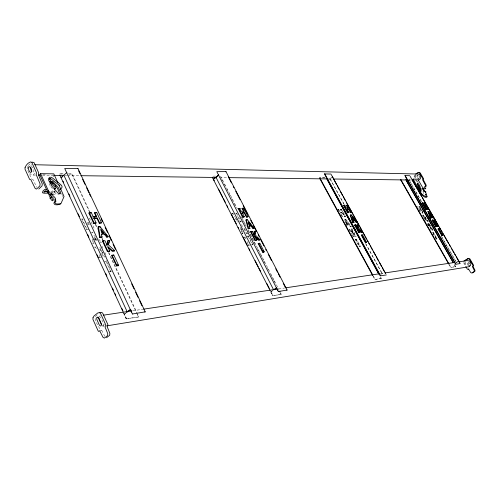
<?xml version="1.0" encoding="UTF-8"?>
<svg xmlns="http://www.w3.org/2000/svg" width="500" height="500" viewBox="0 0 500 500"><rect width="100%" height="100%" fill="white"/><g stroke="black" fill="none" stroke-linecap="round" stroke-linejoin="round"><path stroke-width="0.38" stroke-dasharray="2.5 1.88" d="M101.844 254.569L102.056 252.525L102.494 252.188L102.056 256.356M101.556 257.294L99.406 257.469L99.7 254.688M100.013 255.106L99.794 257.231L99.406 257.469M93.644 239.244C98.75 241.1 94.194 233.856 93.025 235.719M95.744 239.081L93.138 235.712M99.769 249.85L101.644 251.331L99.6 246.737L99.987 246.287M415.375 177.656L415.831 175.338M465.156 264.113L465.644 261.769M346.863 226.831L344.613 219.506L344.913 219.181L345.694 219.137L351.331 226.388L350.288 226.45C349.844 224.075 345.331 222.869 347.775 226.612L347.419 226.794M27.7 166.4L27.181 169.175L31.55 178.812M136.869 312.562L138.85 316.806L138.531 317.056L126.3 318.994L123.556 312.856M414.525 175.044L414.087 176.656L415.631 179.344M415.262 175.056L414.831 176.675L415.6 178.012M88.425 229.275L86.487 229.369L81.769 219.163L82.044 218.706L86.862 229.119L88.831 229.025M96.5 248.444L94.769 247.144L95.062 246.7L96.656 246.519M417.869 175.413L417.512 175.931A2.712 2.425 -86.9 0 0 419.056 178.6L419.619 178.45M425.781 219.006C423.6 213.225 423.587 219.894 425.781 219.006L424.562 219.144M425.45 219.213L423.844 217.169M281.25 294.231L272.638 295.763L280.956 294.438L281.25 294.231L280.538 292.838M428.556 223.606C431.087 226.925 430.087 228.137 428.263 223.888L429.294 223.55L432.969 229.981L432.238 230.037C430.719 226.5 429.456 226.05 430.794 230.287M430.525 227.206L431.144 230.131M104.2 261.344L105.944 261.188L106.319 260.744L104.544 260.894M337.625 209.8L338.881 209.444C338.7 213.2 345.244 213.781 340.688 209.375L340.363 209.7L341.894 212.525L340.1 212.519M89.144 218.894L89.569 218.438L94.369 228.756L93.85 229.006M417.375 206.881L417.644 206.6C417.675 209.812 422.938 210.4 419.019 206.55L418.725 206.831L420.119 209.294L418.75 209.281M355.269 239.488L356.456 239.094L360.462 246.431L359.206 246.694L355.269 239.488L356.456 239.094M348.025 223.675C345.975 217.044 344.575 224.963 347.669 223.906L348.025 223.675L346.881 223.663L346.131 221.219M347.669 223.906L345.812 221.5M52.8 190.712L51.562 191.988L52.162 191.625L50.244 191.731M344.613 219.506L345.694 219.137M423.275 216.788L422.762 215.375L423.631 215.056L427.638 220.231M419.019 206.55L419.762 206.525L423.4 212.881L422.656 212.913C422.362 209.056 416.794 208.3 421.287 212.981M349.156 229.387L352.5 232.5L350.788 229.275L352.075 228.881L356.112 236.269L354.744 236.525L352.931 233.287L353.331 236.637L353.706 236.462L353.3 233.044L355.144 236.344L356.112 236.269M432.506 232.769L433.456 232.431L437.1 238.812L436.087 239.031L432.506 232.769L433.456 232.431M246.844 236.5L248.525 236.031L252.975 244.7L251.206 245.019M422.762 215.375L423.631 215.056M28.331 165.538L30.75 163.144M30.769 165.55L31.675 164.65M29.8 172.9L30.412 174.25L33.112 175.069L35.4 172.838M340.363 209.7L341.662 209.338L345.65 216.631L344.275 216.856C344.219 212.45 337.388 211.7 342.512 216.944L342.875 216.762C337.819 211.213 344.431 212.237 344.675 216.675L345.65 216.631M350.788 229.275L352.075 228.881M68.931 174.156L72.188 173.931L90.013 212.125M418.725 206.831L419.762 206.525M428.263 223.888L429.294 223.55M101.644 251.331L102.075 250.969M235.631 217.719L235.306 218.1L237.331 222.05M97.169 314.837C91.412 318.637 99.312 325.525 99.994 329.981M98.844 316.856L100.363 315.637M104.456 324.631L101.906 326.656L104.219 326.281M126.631 312.362L124.213 314.275L127.556 311.837M102.056 252.525L102.606 252.119M344.181 204.625L329.963 178.688L331.744 177.312M328.344 180.062L331.906 177.312M340.681 213.475L341.006 213.219M341.894 212.525L342.244 212.256M420.094 209.319L420.412 209.081M409.994 178.956L408.894 179.756L413.169 187.206M352.5 232.5L352.85 232.138L351.106 228.95M272.719 295.581L270.825 291.881L272.5 290.675M270.825 291.881L273.831 289.837M419.575 209.894L419.269 210.113L420.569 210.081L422.287 213.075L423.019 213.038L419.456 206.806M380.712 274.431L384.675 271.819M372.981 276.119L374.844 279.531L381.294 278.369L380.619 277.131M86.487 229.369L86.862 229.119M352.931 233.287L353.3 233.044M92.281 238.869L92.863 243.356L93.238 243.113L92.837 240.062M458.019 261.256L456.275 262.4L458.131 261.238M448.756 264.113L450.681 267.488L455.613 266.581L453.956 263.913L455.494 266.6M347.113 224.387C346.569 224.569 350.363 224.613 349.881 226.631L351.331 226.388M96.169 238.756L94.025 238.912M94.381 243.038L92.863 243.356M242.2 233.456L241.838 233.663L242.987 233.406L242.2 233.456L241 228.331M381.294 278.369L374.844 279.531M455.613 266.581L450.681 267.488M109.556 271.581L111.188 271.225L106.644 261.444M54.237 194.469L56.2 193.475M104.881 256.819L104.394 257.062L102.163 252.456M359.206 246.694L360.462 246.431M344.275 216.856L344.675 216.675M349.881 226.631L350.288 226.45M436.087 239.031L437.1 238.812M354.744 236.525L355.144 236.344M422.287 213.075L422.656 212.913M424.825 219.819L425.919 219.75L427.362 221.594L428.525 221.381M430.225 227.381L431.869 230.2L432.238 230.037M431.869 230.2L432.969 229.981M31.088 166.988L31.812 166.719A4.65 3.144 89.3 0 1 33.9 171.3L33.45 172.188L32.725 172.456M101.444 330.631L102.025 330.819L104.806 336.319M418.431 175.263L417.125 175.4L416.775 175.912A2.712 2.431 -86.9 0 0 418.319 178.588L419.056 178.6M418.319 178.588L419.237 177.925A2.712 2.425 -87.2 0 0 417.694 175.244M99.612 330.887L101.725 330.531M126.306 318.794L138.85 316.806M132.756 310.775L142.787 309.269M278.544 288.9L284.719 287.969M380.369 273.619L383.45 273.156M455.962 262.275L458.275 261.931M102.394 325.631L103.125 325.525L103.537 324.719L103.338 323.137L100.906 317.794L99.95 316.819M426.7 223.775L427.294 223.694L430.163 226.469M94.769 247.144L95.812 247.025M109.419 271.4L111.188 271.225M249.662 244.975L248.162 245.094L248.062 242.113M251.644 244.812L252.975 244.7M353.706 236.462L352.612 236.55L351.969 232.031L349.206 229.644M247.787 245.3L249.262 245.175M247.194 236.125L248.525 236.031M247.869 233.094L246.431 233.188L244.425 230.662M427.362 221.594L428.144 221.537L423.344 215.344M245.987 233.394L247.394 233.3L243.669 228.55M95.069 240.075L96.519 239.988L97.537 241.219M94.744 239.812L96.956 239.675M91.838 232.431L92.881 232.375M91.5 232.887L93.031 232.806M241.525 221.656L240.181 221.719L238.125 217.7M341.894 216.812L342.875 216.762M239.744 221.931L241.056 221.869L236.762 213.494L235.45 213.544M87.669 223.05L88.981 223M87.3 223.969L89.306 223.881M87.575 224.288L89.537 224.206M87.394 222.706L88.731 222.65M233.325 213.25L231.969 213.3L233.325 215.944M237.144 213.113L235.8 213.162L237.481 216.444M338.881 209.444L337.894 209.475L338.981 211.475M340.688 209.375L341.662 209.338M81.769 219.163L83.062 219.119M231.694 213.681L233.025 213.631L234.819 216.975M42.819 174.556L45.925 174.6M329.963 178.688L344.344 204.625M33.112 175.069L35.45 175.1M42.475 175.194L53.4 175.338M65.106 175.487L66.662 175.512M67.444 175.519L79.931 175.681M219.606 177.512L227.406 177.613M328.844 178.944L332.75 178.994M409.219 179.994L411.556 180.025M414.681 180.062L417.019 180.094M63.038 173.794L59.181 173.912L62.981 174.069M68.375 173.869L72.188 173.931M215.369 176.069L211.594 176.244M324.762 177.706L319.413 177.825L325.1 177.906M57.844 194.488L58.781 194.781M352.856 232.237L349.444 229.062M429.837 226.694L427.575 224.513M422.869 191.725L423.331 192.031M244.406 236.887L245.569 237.831M244.106 237.25L246.388 239.106M99.575 248.969L101.912 250.931M348.925 229.956L351.669 232.362L352.262 236.725M427.25 224.269L429.462 226.281L429.775 227.644M241.894 230.269L241.325 228.125M31.862 179.5L33.038 179.681L36.763 187.244M50.769 186.675L53.156 189.406M98.637 238.969L101.494 242.581L100.962 242.831L100.031 241.65M241.219 224.613L245.494 230.062M345.381 219.462L350.906 226.569M427.731 221.431C427.438 219.156 423.525 218.725 425.825 221.556M468.944 262.256L469.981 264.05M467.906 261.762L469.294 264.163M468.913 265.569L467.05 261.681M468.225 265.675L466.362 261.781M417.144 180.694L418.3 182.7M464.288 262.587L466.519 266.456M416.019 180.012L417.562 182.694M463.6 262.694L465.825 266.569M409.406 180.431L421.831 202.106M441.244 235.969L456 261.7M413.556 187.881L421.712 202.113M441.906 237.331L455.887 261.719M428.988 223.837L432.587 230.138M433.162 232.712L436.737 238.969M432.781 232.488L436.438 238.881M449.387 264.625L450.931 267.325M365.669 243.519L382.131 273.55L365.513 243.538M380.462 277.15L381.144 278.394M341.325 209.669L345.231 216.812M351.737 229.206L355.694 236.444M356.138 239.412L360.069 246.612M355.569 239.169L359.581 246.519M338.594 209.769L339.8 211.969M373.25 275.931L375.112 279.35M220.594 176.15L237.362 208.794M242 217.825L246.281 226.156M248.425 230.325L279.106 290.062M221.75 179.15L222.819 181.238M224.244 184.013L225.319 186.094M226.744 188.875L227.812 190.956M229.237 193.738L230.306 195.819M231.737 198.6L232.806 200.681M234.231 203.456L235.3 205.544M240.65 215.963L246 226.375M248.144 230.544L255.987 245.825M257.419 248.6L260.269 254.156M260.625 254.85L263.481 260.406M263.837 261.1L265.975 265.269M267.406 268.05L269.188 271.519M270.613 274.3L273.469 279.856M273.825 280.55L275.963 284.713M279.887 292.356L280.956 294.438M248.15 236.412L252.506 244.913M236 218.481L237.031 220.494M271.044 291.85L272.931 295.55M270.506 291.594L272.638 295.763M95.619 224.15L96.938 226.975M102.219 238.294L102.881 239.706M108.819 252.444L136.537 311.856M71.9 174.2L89.388 211.681M95.319 224.412L97.631 229.363M101.919 238.556L102.575 239.969M108.513 252.7L136.881 313.519M137.213 314.225L138.531 317.056M101.925 246.15L102.906 248.25M104.862 252.456L106.819 256.656M105.944 261.188L110.712 271.462M123.875 312.812L126.625 318.744M123.619 313.275L126.237 318.931M52.925 174.694L53.888 176.781M61.569 193.469L62.525 195.556M49.138 183.425L50.3 185.963M423.038 215.087L424.606 219.419M344.913 219.181L346.788 225.294M62.844 196.25L63.156 197.356M423.344 192.237L423.719 193.694M242.019 231.088L242.606 233.612M240.331 227.2L241.5 232.225M247.662 241.644L247.738 243.837M419.113 175.706A2.706 2.419 -87.2 0 1 419.894 177.05"/><path stroke-width="0.75" d="M254.338 236.556L254.85 236.169L258.569 239.812L260.019 239.7L255.094 234.825L255.562 231.244L254.456 231.256L254.25 235.194L252.237 231.394L250.456 231.688L254.95 240.438L256.281 240.338L256.644 239.956L254.731 236.125M52.962 200.294L52.5 200.8L51.3 199.931L47.438 191.456M357.438 228.356L357.856 228.069L357.606 224.775L358.413 224.775L358.425 227.869L362.438 231.975L361.087 232.375L358.494 229.731M253.919 235.431L254.056 231.462L255.562 231.244M254.7 235.069L254.994 232.894M106.819 245.538L107.731 240.694L109.756 240.413L108.469 244.881L114.7 250.662L114.406 251.112L112.244 251.275L107.95 247.3M108.244 244.344L109.362 240.662M55.175 200.481L55.644 198.975L54.806 197.456L47.55 190.169M425.856 187.975L425.225 188.906M44.031 192.325L45.163 190.963M101.244 234.331L104.213 234.094L106.725 237.144L107.85 237.081L108.131 236.631L99.981 226.55L98.45 226.619L97.981 226.875L99.606 237.562L101.719 237.444L102.119 236.981C99.244 231.65 106.519 233.25 107.025 236.694L108.131 236.631M96.3 216.863L94.438 212.887L94.85 212.631L96.756 212.575L101.512 222.719L101.231 223.175L99.288 223.256L96.931 218.281L93.494 218.369M425.756 195.113C425.106 193.337 426.688 195.3 426.431 194.1L417.819 179.163L413.144 179.094L412.45 179.594L419.9 192.562C421.506 194.394 424.594 198.694 426.781 196.994M106.725 237.144L107.025 236.694M469.456 266.131L469.769 265.663M99.288 223.256L99.612 222.8L101.512 222.719M60.419 189.587L61.944 187.488L62.013 186.231L60.956 184.8L52.506 178L51.119 177.25L49.6 177.325L48.475 178.681L48.881 181.025M330.962 174.056L324.431 173.919M254.05 228.119L253.294 228.162C252.844 225.4 247.237 224 249.938 228.363L248.131 228.825L245.912 220.031L246.344 219.819L247.387 219.769L254.05 228.119L253 228.544L250.95 226.012L248.944 226.125M243.719 211.769L242.019 208.481L242.413 208.269L243.725 208.231L248.056 216.625L247.775 217.006L246.444 217.062L244.3 212.944L241.938 213M254.338 236.431L258.25 240.188L260.019 239.7M253 228.544L253.294 228.162M118.244 265.75L118.594 265.3L113.775 254.994L111.562 255.381L116.481 265.912L118.244 265.75L117.587 264.35M246.444 217.062L248.056 216.625M346.694 209.213L348.419 209.175L350.356 212.681L351.331 212.644L351.6 212.319L347.663 205.156L346.706 205.181L346.344 205.369L347.912 208.256M357.031 222.113L356.475 222.15C356.025 219.825 351.581 218.6 354.031 222.288L352.656 222.681L350.238 215.2L351.394 214.988L357.031 222.113L356.2 222.469L354.469 220.312L353.006 220.394M99.612 222.8L97.294 217.919L93.925 218.006L96.106 222.944L95.712 223.406L93.75 223.494L88.888 213.05L91.337 212.738L93.244 216.756L96.7 216.637L94.85 212.631M116.481 265.912L116.869 265.462L118.594 265.3M114.7 250.662L112.581 250.825L107.675 246.388L109.756 251.038L109.362 251.494L107.413 251.644L102.463 241.025L104.906 240.65L107.144 245.256L108.15 240.444L109.756 240.413M356.2 222.469L356.475 222.15M60.644 203.738L60.081 204.387C58.137 204.631 54.188 205.812 53.788 202.944L54.619 202.5M409.806 175.706L404.825 175.6M263.863 252.1L264.188 251.725L259.819 243.238L258.194 243.544L262.656 252.213L263.863 252.1L263.175 250.769M350.356 212.681L351.6 212.319M424.319 205.625L425.613 205.562L424.175 203.044L425.244 202.862L428.825 209.106L427.837 209.419L426.069 206.363L424.756 206.388M430.481 216.125L431.594 216.069L433.088 217.95L433.769 217.638L428.888 211.419L427.944 211.606L430.394 218.106L431.488 217.775L430.794 215.881L431.919 215.844M438.694 226.219L437.894 226.281L435.238 223.531L436.825 226.363L435.794 226.7L432.088 220.231L433.194 220.025L434.837 222.838L434.419 219.95L435.037 219.956L435.294 222.638L438.694 226.219L437.619 226.562L435.513 224.344M433.088 217.95L433.769 217.638M93.75 223.494L94.181 223.025L96.106 222.944M246.75 216.681L244.65 212.644L242.331 212.7L244.344 216.781L242.644 217.219L238.212 208.594L240 208.337C239.838 212.7 247.413 213.65 242.413 208.269M107.413 251.644L107.844 251.181L109.756 251.038M262.656 252.213L264.188 251.725M427.837 209.419L428.825 209.106M99.606 237.562L100.05 237.1L102.119 236.981M366.562 242.175L365.387 242.581L361.344 235.212L362.606 234.963L366.562 242.175L365.387 242.581M346.706 205.181C351.188 209.531 344.787 208.906 344.95 205.238L343.569 205.45L347.594 212.8L348.894 212.431C343.756 207.15 350.575 207.969 350.644 212.356M242.644 217.219L244.344 216.781M362.438 231.975L361.388 232.05L358.244 228.906L359.981 232.156L358.688 232.556L354.613 225.119L355.988 224.875L357.806 228.106M254.95 240.438L256.644 239.956M442.656 235.081L441.706 235.425L438.038 229.019L439.056 228.812L442.656 235.081L441.706 235.425M386.381 274.925L380.231 275.869L324.806 174.6M248.131 228.825L249.938 228.363M57.969 182.9L53.8 173.856L40.581 173.663L39.706 174.513L46.788 190.05M424.513 202.881C428.369 206.688 423.225 206.062 423.175 202.925L422.062 203.106L425.731 209.506L426.775 209.194C422.362 204.575 427.8 205.369 428.106 209.137M38.763 189.031L42.031 185.894L42.287 183.956L38.344 174.513L38.7 172.838L33.969 162.469L32.019 162.125M463.925 261.125L467.775 258.612L469.244 259.019L472.981 265.487L472.431 266.712L474.319 270.4L474.169 271.506L471.819 273.019L470.819 272.65L468.587 269.194L467.312 269.15L465.825 266.569M347.594 212.8L348.894 212.431M62.488 176.669L61.062 177.706L66.9 172.475M358.688 232.556L359.981 232.156M54.288 189.256L55.306 188.294L55.062 188.781L55.287 187.881L54.856 187.125L49.456 181.762M77.663 168.75L77.95 168.475L145.219 311.844L144.9 312.094M352.656 222.681L354.031 222.288M425.731 209.506L426.775 209.194M435.794 226.7L436.825 226.363M53.438 194.15L52.856 194.681L51.794 194.169L51.312 193.125L51.894 192.594L52.956 193.106M430.394 218.106L431.488 217.775M460.262 263.55L455.606 264.269L405.213 176.281M213.55 179.319L218.713 174.975L213.319 179.312L214.256 180.706M225.719 171.85L225.994 171.625L287.113 290.038L286.819 290.25M127.556 311.837L130.594 309.431L131.8 312.025M106.519 337.719L109.694 335.238L109.862 333.312L107.194 326.725L107.906 324.625L102.644 313.075L101.506 312.312L99.862 312.663M54.312 199.106L53.7 199.956L52.713 199.7L49.938 194.144M415.588 174.125L417.906 172.569L419.4 172.781L422.9 178.831L422.606 179.8L425.506 185.294L425.281 186.425L424.006 187.331M416.9 173.731L418.644 172.594L420.138 172.8L423.631 178.837L423.344 179.812L426.238 185.3L426.012 186.425L424.744 187.331M453.181 262.562L406.706 181.356L408.35 180.156M408.475 180.156L406.706 181.356M418.581 180.113L420.369 178.819L420.825 176.5L419.681 174.519L417.612 174.037L34.794 164.725M274.394 289.431L276.631 287.812L273.619 289.869L215.9 177.15M96.381 212.831L96.756 212.575M465.631 260.212L468.462 258.512L469.925 258.913L473.663 265.381L473.119 266.6L475 270.287L474.85 271.388L472.5 272.9M468.85 268.988L468.231 269.237M103.35 233.206L100.787 229.8M243.725 208.231L242.019 208.481M99.981 226.55L99.537 226.8L100.519 228.012M113.331 255.238L113.775 254.994M91.337 212.738L88.888 213.05M225.994 171.625L216.794 171.663L278.319 291.556L287.113 290.038M347.319 205.338L347.663 205.156M247.387 219.769L245.912 220.031M358.413 224.775L357.238 224.956L357.488 228.319M259.819 243.238L258.194 243.544M425.244 202.862L424.175 203.044M240 208.337L238.212 208.594M351.394 214.988L350.238 215.2M252.237 231.394L250.456 231.688M435.037 219.956L434.075 220.106L434.538 223.019M362.606 234.963L361.344 235.212M344.95 205.238L343.569 205.45M428.888 211.419L427.944 211.606M439.056 228.812L438.038 229.019M354.613 225.119L355.988 224.875M423.175 202.925L422.062 203.106M433.194 220.025L432.088 220.231M51.081 197.45L49.837 198.244L50.231 198.231M106.531 325.9L468.55 266.812L470.444 265.587L470.931 263.238L469.725 261.144L467.531 260.538L459.044 261.812M145.219 311.844L132.387 314.019L132.7 313.969M278.319 291.556L280.044 291.294M103.444 315.175L131.213 311.006M143.556 309.156L277.006 289.131M285.487 287.856L379.594 273.738M384.994 272.925L454.419 262.506M130.594 309.431L127.238 311.881L63.812 175.094M46.056 189.312L44.65 189.488L42.919 191.1L42.475 192.775L44.05 193.212L48.394 193.181M45.181 190.888L46.619 191.225L53.663 198.306M102.463 241.025L103.769 240.944M94.906 217.056L92.719 216.988M44.006 191.769L47.125 191.75M422.312 188.35L425.125 188.444M50.131 181.094L52.8 181.481L58.35 187.569L60.531 192.206L60.4 193.744L58.738 193.65L57.862 192.944L51.65 185.831L49.694 181.35M327.75 180.519L378.7 273.931M38.575 175.144L40.138 175.162M54.181 175.35L63.544 175.469M80.712 175.694L216.481 177.469M228.969 177.631L328.069 178.931M333.531 179L407.656 179.975M332.5 176.856L336.469 184.369M77.95 168.475L64.719 168.481L132.081 313.369M51.094 181.944L53.463 184M421.494 188.85L423.944 189.762M417.481 183.994L419.137 186.388L420.719 191.044M59.881 185.769L50.7 178.656L49.631 178.706L50.344 178.637L49.831 179.513L49.669 178.956L50.125 180.275M256.975 237.375L259.731 240.075M50.55 180.825L56.05 186.294M352.762 219.662L353.925 219.656L352.094 217.275M360.637 230.738L362.163 232.294M430.231 215.487L431.119 215.494L429.919 213.912M55.006 185.675L57.469 188.406L59.831 193.938M248.144 222.456L250.3 225.244M433.512 217.925L429.787 213.169L430.55 215.256L431.381 215.156M425.725 194.644C430.85 199.55 421.325 195.362 420.594 192.062L413.144 179.094M410.163 176.319L459.875 262.881M412.25 180.169L413.019 181.513M413.794 182.862L418.044 190.256M418.812 191.606L421.519 196.312M422.294 197.656L424.994 202.362M429.244 209.762L435.037 219.85M435.812 221.194L438.512 225.906M439.288 227.25L440.444 229.269M441.219 230.613L441.987 231.956M442.762 233.3L448.556 243.388M449.331 244.737L450.487 246.75M451.256 248.1L452.031 249.444M452.806 250.787L453.963 252.806M454.738 254.15L455.506 255.494M456.281 256.844L459.756 262.894M426.744 206.206L427.475 207.481M439.069 229.606L440.538 232.162M438.4 228.863L442.006 235.144M433.144 220.744L434.419 222.969M423.162 203.7L424.219 205.538M425.1 207.081L426.475 209.475M432.469 220.075L436.106 226.419M422.444 202.944L426.044 209.219M405.056 175.431L455.856 264.106M405.781 179.525L453.3 262.544M400.812 179.513L449 263.95M400.581 179.681L448.369 263.438M331.269 174.613L385.7 273.681M337.219 185.738L339.475 189.838M340.225 191.206L342.475 195.306M343.225 196.669L345.481 200.769M346.231 202.138L346.981 203.506M347.731 204.869L348.481 206.238M349.231 207.606L349.988 208.969M350.737 210.338L352.987 214.438M353.738 215.806L355.994 219.906M356.744 221.275L358.994 225.375M359.744 226.737L362 230.837M362.75 232.206L365 236.306M365.75 237.675L366.5 239.037M367.25 240.406L368.006 241.775M368.756 243.137L369.506 244.506M370.256 245.875L371.006 247.244M371.756 248.606L372.506 249.975M373.263 251.344L375.513 255.444M376.262 256.806L378.512 260.906M379.269 262.275L381.519 266.375M382.269 267.744L384.519 271.844M350.238 210.65L351.331 212.644M361.744 235.031L365.706 242.256M355.588 225.056L356.637 226.981M358.244 229.913L358.95 231.2M347.631 211.038L348.575 212.756M355.037 224.938L359.038 232.231M343.988 205.263L347.938 212.469M324.688 173.725L380.506 275.688M326.831 178.844L378.856 273.906M320.406 178.994L372.881 275.25M319.781 178.506L372.612 275.438M228.219 176.7L231.438 182.931M233.225 186.394L233.938 187.775M235.725 191.238L240.012 199.55M243.225 205.781L245.012 209.237M245.731 210.625L247.519 214.088M250.731 220.319L252.519 223.781M253.231 225.162L256.45 231.394M258.238 234.856L258.95 236.244M260.738 239.706L263.95 245.938M265.738 249.4L266.45 250.781M268.238 254.244L271.456 260.475M275.744 268.788L277.531 272.244M278.244 273.631L280.031 277.094M283.244 283.325L285.031 286.788M258.631 243.331L263.012 251.838M250.925 231.475L255.338 240.056M238.681 208.381L243.025 216.838M276.95 288.431L277.9 290.287M218.519 189.044L222.775 197.375M223.487 198.769L225.263 202.237M227.031 205.712L227.744 207.1M231.294 214.05L236.262 223.775M238.038 227.25L238.744 228.637M243.006 236.975L247.262 245.306M249.037 248.781L249.75 250.169M255.075 260.587L258.269 266.844M258.975 268.231L260.75 271.706M266.781 283.512L269.269 288.375M212.312 177.331L270.119 290.494M78.656 170.869L79.981 173.694M82.631 179.344L84.95 184.288M86.606 187.819L88.925 192.763M89.588 194.175L90.581 196.294M101.181 218.888L102.506 221.713M105.15 227.362L107.469 232.3M109.125 235.831L111.444 240.775M113.1 244.306L115.419 249.25M131.65 283.85L133.969 288.794M135.625 292.325L137.944 297.262M139.6 300.794L141.919 305.738M112.037 255.131L116.869 265.462M102.994 240.769L107.844 251.181M89.406 212.794L94.181 223.025M63.025 181.25L63.681 182.662M68.919 193.981L69.9 196.1M78.075 213.787L79.388 216.612M87.562 234.3L88.875 237.125M97.05 254.806L98.356 257.638M105.556 273.2L106.862 276.031M112.425 288.056L113.406 290.175M115.044 293.712L115.7 295.125M121.912 308.562L122.894 310.688M59.837 175.056L123.231 312.15M58.925 184.988L64.044 196.525L60.975 203.556C59.031 203.8 55.081 204.975 54.688 202.106L55.944 201.394L55.531 199.956M54.638 200.794L55.05 202.225M40.581 173.663L48.969 192.025M101.438 324.65L99.012 319.312L98.806 317.738M428.306 211.45L430.706 217.819M352.163 217.862L352.537 219.019M353.237 221.169L353.706 222.619M350.631 215.019L353.006 222.35M246.344 219.819L248.519 228.444M98.45 226.619L100.05 237.1M434.762 220.775L434.931 222.763M31.819 171.694A4.662 3.162 89.4 0 1 30.644 167.875M92.987 317.8L92.969 319.481L98.181 331.012L98.5 331.388L99.612 330.887L99.906 331.175L103.044 337.375L104.412 338.094L107.581 335.606L107.756 333.681L105.081 327.075L105.8 324.969L100.525 313.387L99.388 312.625L97.744 312.969L93.969 316.025L92.987 317.8M25.094 167.463L25 169.131L29.681 179.481L30.856 179.662L35.269 188.619L36.587 189.037L39.856 185.894L40.113 183.944L36.169 174.481L36.519 172.8L31.788 162.413L30.7 161.906C28.169 162.581 26.081 165.075 25.094 167.463M417.431 183.556C418.15 186.112 418.812 189.669 421.287 191.15L419.831 185.894L418.456 183.65L417.431 183.556M248.381 222.131C247.306 226.706 254.163 225.512 248.381 222.131M103.775 232.712L101.512 232.831L100.994 229.412L103.775 232.712M424.137 191.231L423.562 191.225L423.319 190.306L424.137 191.231M28.906 166.938L28.462 167.825A4.675 3.162 89.4 0 0 30.544 172.419L31.275 172.15L31.719 171.262A4.662 3.15 89.3 0 0 29.631 166.669L28.906 166.938M97.106 317.256L96.688 318.062L96.894 319.637L99.319 324.994L100.281 325.975L101.013 325.869L101.425 325.062L101.219 323.475L98.787 318.119L97.831 317.144L97.106 317.256M425.438 191.931L425.269 192.219L426.069 191.95L425.438 191.931M354.244 219.387C351.662 220.644 351.694 212.913 354.244 219.387M54.269 191.2L53.85 191.581L54.331 192.312L55.05 192.387L55.012 191.7L54.269 191.2"/></g></svg>
